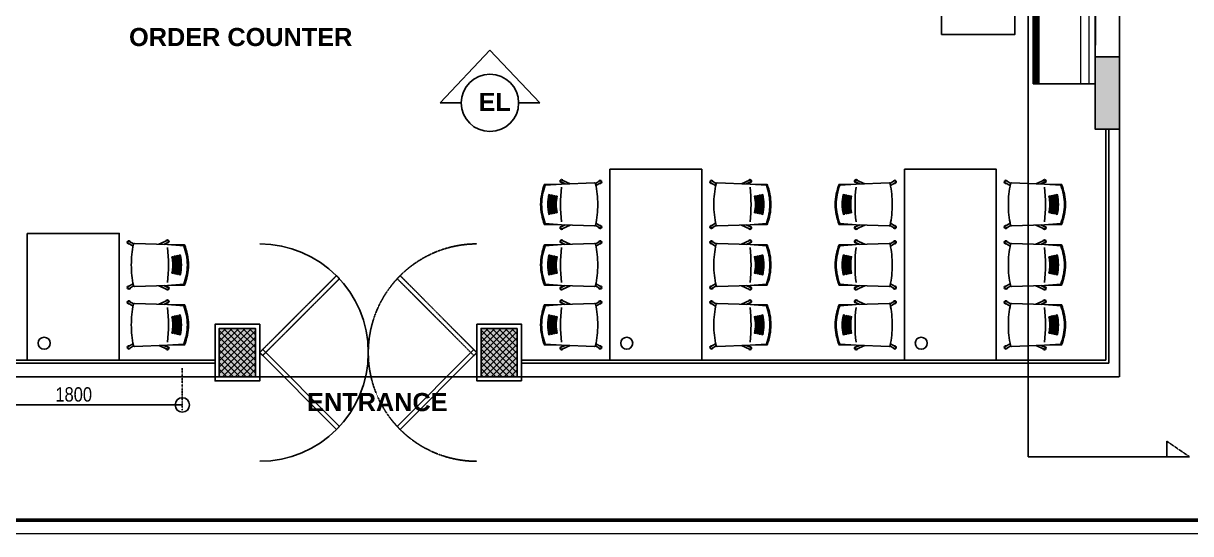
# Model space of a CAD drawing. Header units: inches. Extents: x 0 to 24647, y -6 to 17516.
# Drawn here: x 5007 to 14680, y -6 to 4219 of the extents above; entities that cross this region are included whole.
import ezdxf

# ---------------------------------------------------------------- set-up
doc = ezdxf.new("R2010")
doc.units = ezdxf.units.IN
doc.header["$MEASUREMENT"] = 0
for name, pattern in [('1039-A-SB-01_GROUND FLOOR PLAN$0$DIVIDE', [1.25, 0.5, -0.25, 0, -0.25, 0, -0.25]), ('CHARLEYS MERDIFF REV 08$0$HIDDEN', [0.375, 0.25, -0.125]), ('Xr-Site Floor Plans$0$Xr_Site-Floor plans$0$HIDDEN', [0.375, 0.25, -0.125])]:
    doc.linetypes.add(name, pattern=pattern)
for name, color, linetype in [('A-TITL-BORD', 6, 'Continuous'), ('dimline', 8, 'Continuous'), ('DS-A-DIM-50', 1, 'Continuous'), ('FURNITURE', 1, 'Continuous'), ('walls', 4, 'Continuous'), ('Xr-Site Floor Plans$0$COLUMN', 1, 'Continuous'), ('Xr-Site Floor Plans$0$Column Hatch', 164, 'Continuous'), ('Xr-Site Floor Plans$0$Xr_Site-Floor plans$0$a-site_canopy', 1, 'Xr-Site Floor Plans$0$Xr_Site-Floor plans$0$HIDDEN'), ('Xr-Site Floor Plans$0$Xr_Site-Floor plans$0$a-site_sb door g', 1, 'Continuous'), ('Xr-Site Floor Plans$0$Xr_Site-Floor plans$0$a-site_sb-cladding', 1, 'Continuous'), ('Xr-Site Floor Plans$0$Xr_Site-Floor plans$0$a-site_Window', 1, 'Continuous'), ('Xr-Site Floor Plans$0$Xr_Site-Floor plans$0$AFP-Column', 3, 'Continuous'), ('Xr-Site Floor Plans$0$Xr_Site-Floor plans$0$AFP-Doors', 1, 'Continuous'), ('Xr-Site Floor Plans$0$Xr_Site-Floor plans$0$AFP-Wall', 7, 'Continuous')]:
    doc.layers.add(name, color=color, linetype=linetype)
doc.styles.add('ARIAL', font='arial.ttf')
doc.styles.add('ArialN', font='ARIALN.TTF')
doc.dimstyles.new('mike 1B', dxfattribs={"dimscale": 0.85, "dimtxt": 60, "dimasz": 30, "dimexe": 50, "dimexo": 50, "dimgap": 30, "dimtad": 1, "dimdec": 0, "dimdsep": 46, "dimtxsty": 'ArialN', "dimblk": 'ORIGIN', "dimcen": 150, "dimclrt": 3, "dimazin": 0, "dimtfac": 1, "dimtdec": 0, "dimtix": 1, "dimtmove": 2, "dimatfit": 3, "dimldrblk": 'ORIGIN', "dimfxl": 1, "dimarcsym": 0})
pattern_1 = [(315, (32979.544, 56200.886), (26.516504, 26.516504), []), (45, (32979.544, 56200.886), (-26.516504, 26.516504), [])]

# ---------------------------------------------------------------- blocks, each defined once
blk = doc.blocks.new('looseDiningChair')
at = {"layer": 'FURNITURE', "color": 7}
for p, q in [((-176.6, -3.1), (-207.4, 64.9)), ((-175.2, 37.5), (-191, 72.3)), ((165, 37.5), (180.8, 72.3)), ((166.4, -3.1), (197.2, 64.9)), ((-179.2, -212), (-199.9, -247.3)), ((-160.8, -216.4), (-184.4, -256.4)), ((150.6, -216.4), (174.2, -256.4)), ((169, -212), (189.8, -247.3))]:
    blk.add_line(p, q, dxfattribs=at)
at = {"layer": 'FURNITURE'}
for points in [[(164, 68.6), (153.6, 203.7, 0.083707), (-5.1, 233.5, 0.083707), (-163.8, 203.7), (-174.2, 68.6), (-183.3, -204.3, 0.36196), (-176.4, -213.1, 0.054544), (-5.1, -231.3, 0.054544), (166.3, -213.1, 0.36196), (173.1, -204.3)], [(-5.1, 183.4, 0.047603), (-87.3, 173.9), (-85.2, 164.1, -0.047487), (-5.1, 173.4, -0.047392), (74.8, 164.2), (76.9, 173.9, 0.04751)], [(72.8, 154.4, 0.047269), (-5.1, 163.4, 0.047365), (-83.1, 154.4), (-81, 144.6, -0.047238), (-5.1, 153.4, -0.047139), (70.7, 144.6)], [(-5.1, 143.4, 0.047104), (-78.9, 134.8), (-76.9, 125, -0.046964), (-5.1, 133.4, -0.046859), (66.5, 125), (68.6, 134.8, 0.047003)], [(-5.1, 123.4, 0.046815), (-74.8, 115.2), (-72.7, 105.4, -0.046659), (-5.1, 113.4, -0.046549), (62.3, 105.5), (64.4, 115.3, 0.046708)]]:
    blk.add_lwpolyline(points, format="xyb", close=True, dxfattribs=at)
blk.add_lwpolyline([(164, 68.6), (161.1, 210, 0.086943), (-5.1, 242.2, 0.086943), (-171.3, 210), (-174.2, 68.6)], format="xyb", dxfattribs=at)
at = {"layer": 'FURNITURE', "color": 7}
for centre, radius, start, end in [((-199.2, 68.6), 13, 338.19004, 250.56392), ((-199.2, 68.6), 9, 24.37698, 204.37698), ((189, 68.6), 13, 289.43608, 201.80996), ((189, 68.6), 9, 335.62302, 155.62302), ((-192.2, -251.9), 13, 103.31001, 15.68389), ((-192.2, -251.9), 9, 149.49695, 329.49695), ((182, -251.9), 13, 164.31611, 76.68999), ((182, -251.9), 9, 210.50305, 30.50305)]:
    blk.add_arc(centre, radius, start, end, dxfattribs=at)
at = {"layer": 'FURNITURE'}
blk.add_arc((-5.1, -1179.3), 1256.2, 83.41296, 96.58704, dxfattribs=at)
blk = doc.blocks.new('_Origin')
at = {"layer": 'walls', "color": 0, "lineweight": -2}
blk.add_line((0, 0), (-1, 0), dxfattribs=at)
blk.add_circle((0, 0), 0.5, dxfattribs=at)
blk = doc.blocks.new('*D89')
at = {"color": 251, "linetype": '1039-A-SB-01_GROUND FLOOR PLAN$0$DIVIDE', "lineweight": -2, "transparency": 16777216}
for p, q in [((4524, 1363), (4524, 1017.2)), ((6324, 1363), (6324, 1017.2))]:
    blk.add_line(p, q, dxfattribs=at)
at = {"color": 251, "lineweight": -2, "transparency": 16777216}
blk.add_line((4643, 1059.7), (6205, 1059.7), dxfattribs=at)
at = {"layer": 'DEFPOINTS', "color": 0, "transparency": 16777216}
for p in [(4524, 1405.5), (6324, 1405.5), (6324, 1059.7)]:
    blk.add_point(p, dxfattribs=at)
at = {"color": 251, "lineweight": -2, "transparency": 16777216, "xscale": 119, "yscale": 119, "zscale": 119, "rotation": 180}
blk.add_blockref('_Origin', (4524, 1059.7), dxfattribs=at)
at = {"color": 251, "lineweight": -2, "transparency": 16777216, "xscale": 119, "yscale": 119, "zscale": 119}
blk.add_blockref('_Origin', (6324, 1059.7), dxfattribs=at)
at = {"color": 3, "transparency": 16777216, "insert": (5424, 1146), "char_height": 119, "attachment_point": 5, "style": 'ArialN'}
blk.add_mtext('1800', dxfattribs=at)

msp = doc.modelspace()

# ---------------------------------------------------------------- hatches: boundary and pattern name
at = {"layer": 'Xr-Site Floor Plans$0$Column Hatch'}
h = msp.add_hatch(dxfattribs=at)
h.set_pattern_fill('ANSI37', color=256, scale=300, angle=-90, style=0)
h.set_pattern_definition(pattern_1)
h.paths.add_polyline_path([(6630.3, 1693), (6930.3, 1693), (6930.3, 1293), (6630.3, 1293)])
h = msp.add_hatch(dxfattribs=at)
h.set_pattern_fill('ANSI37', color=256, scale=300, angle=-90, style=0)
h.set_pattern_definition(pattern_1)
h.paths.add_polyline_path([(9100.3, 1693), (8800.3, 1693), (8800.3, 1293), (9100.3, 1293)])
at = {"layer": 'Xr-Site Floor Plans$0$Xr_Site-Floor plans$0$AFP-Column'}
msp.add_hatch(color=254, dxfattribs=at).paths.add_polyline_path([(14090, 3943), (13890.3, 3943), (13890.3, 3343), (14090, 3343)])
h = msp.add_hatch(color=254, dxfattribs=at)
h.paths.add_polyline_path([(9100.2, 1293), (9100.2, 1693), (8800.2, 1693), (8800.2, 1293)])
h.paths.add_polyline_path([(6930.2, 1293), (6930.2, 1693), (6630.2, 1693), (6630.2, 1293)])

# ---------------------------------------------------------------- linework, layer by layer
at = {"color": 1, "linetype": 'CHARLEYS MERDIFF REV 08$0$HIDDEN'}
for p, q in [((13334.2, 630.7), (13334.2, 7845.1)), ((14670.4, 630.7), (14483.1, 758.8)), ((14483.1, 758.8), (14483.1, 630.7)), ((13334.2, 630.7), (14670.4, 630.7))]:
    msp.add_line(p, q, dxfattribs=at)
at = {"color": 1}
for p, q in [((8460.5, 3560.5), (8873.6, 3996.1)), ((9286.8, 3560.5), (8873.6, 3996.1)), ((8636.2, 3560.5), (8460.5, 3560.5)), ((9111.1, 3560.5), (9286.8, 3560.5))]:
    msp.add_line(p, q, dxfattribs=at)
at = {"color": 0}
msp.add_line((13374.1, 3717.2), (13890.2, 3717.2), dxfattribs=at)
for points in [[(12614.5, 4127.5), (12614.5, 4737.1), (13224.1, 4737.1), (13224.1, 4127.5)], [(9866.8, 3011.7), (9866.8, 1430.5), (10628.8, 1430.5), (10628.8, 3011.7)], [(12307.6, 3011.7), (12307.6, 1430.5), (13069.6, 1430.5), (13069.6, 3011.7)], [(5039.4, 2480.5), (5039.4, 1430.5), (5801.4, 1430.5), (5801.4, 2480.5)]]:
    msp.add_lwpolyline(points, close=True)
at = {"color": 1}
msp.add_circle((8873.6, 3560.5), 237.4, dxfattribs=at)
at = {"layer": 'A-TITL-BORD', "color": 1, "const_width": 30.3, "elevation": 0}
msp.add_lwpolyline([(20934, 104.4), (765.5, 104.4, -0.414214), (171.3, 698.7), (171.3, 16811, -0.414214), (765.5, 17405.2), (20934, 17405.2)], format="xyb", close=True, dxfattribs=at)
at = {"layer": 'DEFPOINTS', "linetype": 'Continuous', "lineweight": 18, "elevation": 0}
msp.add_lwpolyline([(-0.4, -6), (24647.2, -6), (24647.2, 17515.6), (-0.4, 17515.6)], close=True, dxfattribs=at)
at = {"layer": 'DS-A-DIM-50', "lineweight": 0}
for p, q in [((13840.4, 3717.2), (13840.4, 7617.5)), ((13890.4, 7617.5), (13890.4, 4037.5))]:
    msp.add_line(p, q, dxfattribs=at)
at = {"layer": 'DS-A-DIM-50'}
for centre in [(5179.4, 1570.5), (10006.8, 1570.5), (12447.6, 1570.5)]:
    msp.add_circle(centre, 50, dxfattribs=at)
at = {"layer": 'FURNITURE', "color": 63, "lineweight": 0}
for p, q in [((13374.1, 3717.2), (13374.1, 7577.5)), ((13384.2, 3717.2), (13384.2, 7577.5)), ((13394.5, 3717.2), (13394.5, 7577.5)), ((13399.3, 3717.2), (13399.3, 7577.5)), ((13404.9, 3717.2), (13404.9, 7577.5)), ((13413.3, 3717.2), (13413.3, 7577.5)), ((13424.1, 3717.2), (13424.1, 7577.5)), ((13770.3, 3717.2), (13770.3, 7577.5))]:
    msp.add_line(p, q, dxfattribs=at)
at = {"layer": 'Xr-Site Floor Plans$0$COLUMN', "elevation": 0}
for points in [[(6630.3, 1693), (6930.3, 1693), (6930.3, 1293), (6630.3, 1293)], [(9100.3, 1693), (8800.3, 1693), (8800.3, 1293), (9100.3, 1293)]]:
    msp.add_lwpolyline(points, close=True, dxfattribs=at)
at = {"layer": 'Xr-Site Floor Plans$0$Xr_Site-Floor plans$0$a-site_canopy', "linetype": 'Xr-Site Floor Plans$0$Xr_Site-Floor plans$0$HIDDEN'}
msp.add_lwpolyline([(2980.2, 4705.5), (2980.2, 4133), (4140.2, 4133), (4140.2, 1293), (14089.9, 1293)], dxfattribs=at)
at = {"layer": 'Xr-Site Floor Plans$0$Xr_Site-Floor plans$0$a-site_sb door g', "color": 8}
msp.add_lwpolyline([(14089.9, 3343), (14089.9, 1293)], dxfattribs=at)
at = {"layer": 'Xr-Site Floor Plans$0$Xr_Site-Floor plans$0$a-site_sb-cladding'}
for points in [[(6965.2, 1728), (6595.2, 1728), (6595.2, 1258), (6965.2, 1258)], [(9135.2, 1258), (8765.2, 1258), (8765.2, 1728), (9135.2, 1728)]]:
    msp.add_lwpolyline(points, close=True, dxfattribs=at)
at = {"layer": 'Xr-Site Floor Plans$0$Xr_Site-Floor plans$0$a-site_Window', "color": 1}
for p, q in [((13977.7, 1430.5), (13977.7, 3343)), ((14002.7, 1405.5), (14002.7, 3343))]:
    msp.add_line(p, q, dxfattribs=at)
for points in [[(4252.7, 4193), (4252.7, 1405.5), (6595.2, 1405.5)], [(4277.7, 4193), (4277.7, 1430.5), (6595.2, 1430.5)], [(9135.2, 1430.5), (13977.7, 1430.5)], [(9135.2, 1405.5), (14002.7, 1405.5)]]:
    msp.add_lwpolyline(points, dxfattribs=at)
at = {"layer": 'Xr-Site Floor Plans$0$Xr_Site-Floor plans$0$AFP-Column'}
for points in [[(14090, 3943), (14090, 3343), (13890.3, 3343), (13890.3, 3943)], [(6930.2, 1693), (6630.2, 1693), (6630.2, 1293), (6930.2, 1293)], [(9100.2, 1693), (8800.2, 1693), (8800.2, 1293), (9100.2, 1293)]]:
    msp.add_lwpolyline(points, close=True, dxfattribs=at)
at = {"layer": 'Xr-Site Floor Plans$0$Xr_Site-Floor plans$0$AFP-Doors', "color": 8, "linetype": 'Xr-Site Floor Plans$0$Xr_Site-Floor plans$0$HIDDEN'}
for points in [[(6990, 1468.3), (7626.4, 2104.7), (7601.6, 2129.4), (6965.2, 1493)], [(8740.5, 1468.3), (8104.1, 2104.7), (8128.9, 2129.4), (8765.2, 1493)]]:
    msp.add_lwpolyline(points, close=True, dxfattribs=at)
at = {"layer": 'Xr-Site Floor Plans$0$Xr_Site-Floor plans$0$AFP-Doors'}
for points in [[(6990, 1517.7), (7626.4, 881.3), (7601.6, 856.6), (6965.2, 1493)], [(8740.5, 1517.8), (8104.1, 881.4), (8128.9, 856.6), (8765.2, 1493)]]:
    msp.add_lwpolyline(points, close=True, dxfattribs=at)
at = {"layer": 'Xr-Site Floor Plans$0$Xr_Site-Floor plans$0$AFP-Doors', "color": 8}
msp.add_arc((6965.2, 1493), 900, 270, 89.99998, dxfattribs=at)
at = {"layer": 'Xr-Site Floor Plans$0$Xr_Site-Floor plans$0$AFP-Doors', "color": 8, "linetype": 'Xr-Site Floor Plans$0$Xr_Site-Floor plans$0$HIDDEN'}
msp.add_arc((8765.2, 1493), 900, 90, 270.00002, dxfattribs=at)
at = {"layer": 'Xr-Site Floor Plans$0$Xr_Site-Floor plans$0$AFP-Wall'}
for p, q in [((13890.2, 3343), (13890.2, 14643)), ((14090.2, 8843), (14090.2, 3343)), ((14090.2, 3343), (13890.2, 3343))]:
    msp.add_line(p, q, dxfattribs=at)

# ---------------------------------------------------------------- block references
at = {"layer": 'FURNITURE', "xscale": -1}
for p, rotation in [((9535.5, 2714.6), 89.99999999999976), ((11976.2, 2714.6), 89.99999999999976), ((9535.5, 2213.6), 89.99999999999976), ((11976.2, 2213.6), 89.99999999999976), ((6132.7, 1727.6), 269.9999999999998), ((10960.2, 1727.6), 269.9999999999998), ((13400.9, 1727.6), 269.9999999999998)]:
    msp.add_blockref('looseDiningChair', p, dxfattribs=dict(at, rotation=rotation))
at = {"layer": 'FURNITURE'}
for p, rotation in [((10960.2, 2714.6), 270.0000000000002), ((13400.9, 2714.6), 270.0000000000002), ((6132.7, 2213.6), 270.0000000000002), ((10960.2, 2213.6), 270.0000000000002), ((13400.9, 2213.6), 270.0000000000002), ((9535.5, 1727.6), 90.00000000000017), ((11976.2, 1727.6), 90.00000000000017)]:
    msp.add_blockref('looseDiningChair', p, dxfattribs=dict(at, rotation=rotation))

# ---------------------------------------------------------------- texts
at = {"layer": 'dimline', "lineweight": 0, "char_height": 150, "width": 10928, "attachment_point": 1, "style": 'ARIAL'}
for s, insert in [('\\pt21;{\\fArial|b1|i0|c0|p34;ORDER COUNTER}', (5882.6, 4181.2)), ('\\pxt0.14;{\\fArial|b1|i0|c0|p34;EL}', (8778.8, 3643.5)), ('\\pt21;{\\fArial|b1|i0|c0|p34;ENTRANCE}', (7358.3, 1158.5))]:
    msp.add_mtext(s, dxfattribs=dict(at, insert=insert))

# ---------------------------------------------------------------- dimensions: what is measured, and where the dimension line sits
at = {"color": 0}
dim = msp.add_linear_dim(base=(6324, 1059.7), p1=(4524, 1405.5), p2=(6324, 1405.5), angle=180, dimstyle='mike 1B', override={"dimtxt": 140, "dimasz": 140, "dimclrd": 251, "dimclre": 251, "dimfxl": 0.0625}, dxfattribs=at)
dim.commit()
dim.dimension.update_dxf_attribs({"geometry": '*D89', "text_midpoint": (5424, 1146)})

doc.saveas('drawing.dxf')
